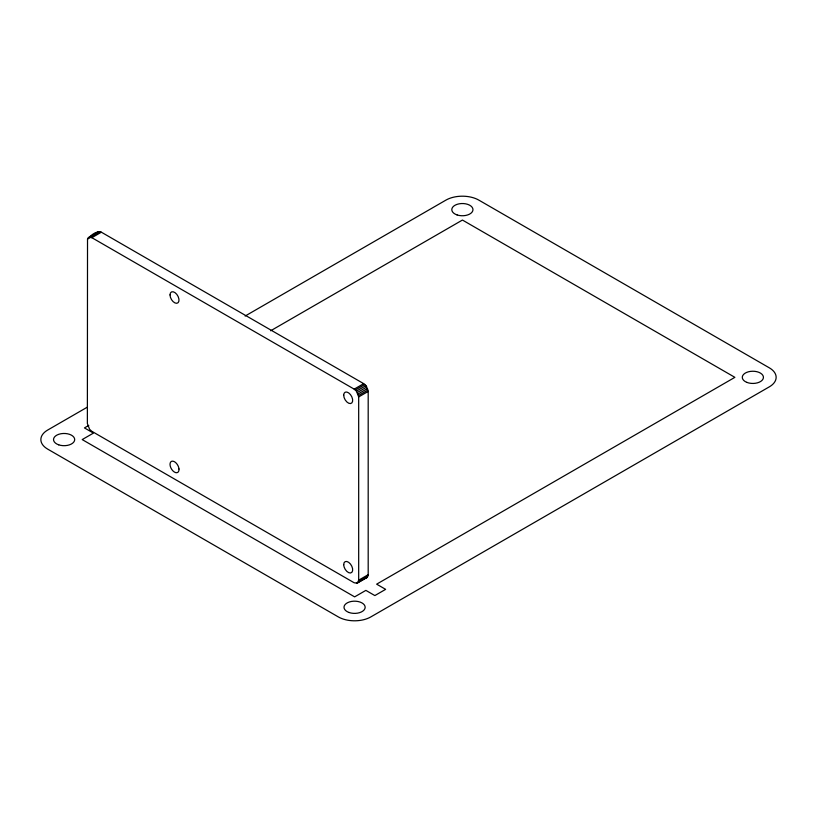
<?xml version="1.0" encoding="UTF-8"?>
<svg xmlns="http://www.w3.org/2000/svg" width="817" height="817" viewBox="0 0 817 817"><rect width="100%" height="100%" fill="white"/><g stroke="black" fill="none" stroke-linecap="round" stroke-linejoin="round"><path stroke-width="1.23" d="M87.521 239.024L87.368 423.543L89.615 429.333L91.861 431.325L354.19 582.776L357.366 583.093L366.874 577.599L368.191 574.698L368.191 391.425L365.945 385.644L363.698 383.653L101.369 232.202C96.437 230.343 90.503 235.643 87.521 239.024L89.635 237.808M357.366 583.093L358.683 580.182L358.683 396.919L356.437 391.129L354.19 389.137L91.861 237.686L88.685 237.369M97.029 233.539L98.193 231.885M87.97 238.033L99.123 231.599M90.697 237.196L100.205 231.701M91.861 237.686L101.369 232.202M87.409 407.111L47.703 430.038A23.387 13.501 0 0 0 47.703 449.125L338.33 616.917A22.978 13.266 0 0 0 370.826 616.917L769.328 386.839A23.274 13.44 0 0 0 769.328 367.834L478.864 200.134A23.305 13.46 0 0 0 445.898 200.134L245.141 316.036M88.767 425.422L84.447 427.914L93.434 433.102L82.2 439.577L354.639 596.87L365.873 590.385L374.86 595.573L385.634 589.353L376.647 584.165L734.881 377.342L462.442 220.049L270.652 330.783M354.19 389.137L363.698 383.653M355.354 389.985L364.862 384.501M356.437 391.129L365.945 385.644M357.366 392.487L366.874 387.003M358.081 393.978L367.589 388.494M358.53 395.489L368.038 389.995M358.683 396.919L368.191 391.425M358.683 580.182L368.191 574.698M358.53 581.438L368.038 575.944M356.437 583.379L367.589 576.945M365.945 577.895L366.874 577.599M178.984 468.999L178.943 470.337A6.352 3.666 60 0 1 174.184 471.92A6.352 3.666 60 0 1 170.018 464.413A6.352 3.666 60 0 1 174.062 461.523L175.236 462.238A6.352 3.666 60 0 1 178.984 468.999M746.85 382.376A10.59 6.117 0 0 0 763.405 377.822A10.59 6.117 0 0 0 748.301 371.827A10.59 6.117 0 0 0 746.85 382.376M349.012 612.484A10.59 6.117 0 0 0 365.158 607.46A10.59 6.117 0 0 0 349.553 601.904A10.59 6.117 0 0 0 349.012 612.484M58.732 444.846A10.59 6.117 0 0 0 74.694 439.638A10.59 6.117 0 0 0 58.895 434.256A10.59 6.117 0 0 0 58.732 444.846M457.071 214.932A10.59 6.117 0 0 0 472.972 209.642A10.59 6.117 0 0 0 457.101 204.342A10.59 6.117 0 0 0 457.071 214.932M170.018 294.906A6.362 3.676 60 0 0 176.758 303.301A6.362 3.676 60 0 0 176.758 294.304A6.362 3.676 60 0 0 170.018 294.906M343.702 395.193A6.352 3.666 60 0 0 350.442 403.567A6.352 3.666 60 0 0 350.442 394.591A6.352 3.666 60 0 0 343.702 395.193M343.702 564.629A6.352 3.666 60 0 0 350.442 573.003A6.352 3.666 60 0 0 350.442 564.026A6.352 3.666 60 0 0 343.702 564.629"/></g></svg>
